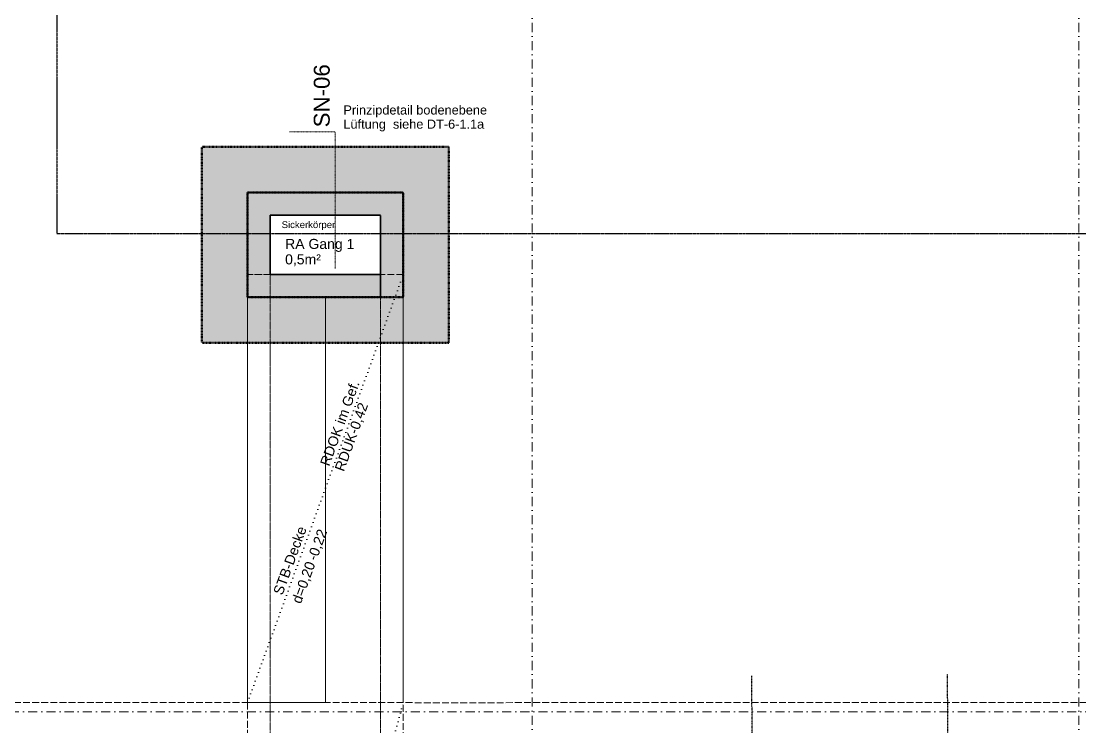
# Model space of a CAD drawing. Header units: millimetres. Extents: x 32522367 to 32638135, y 41424826 to 41540167.
# Drawn here: x 32565479 to 32577101, y 41456297 to 41464043 of the extents above; entities that cross this region are included whole.
import ezdxf
from ezdxf.enums import TextEntityAlignment as Align

# ---------------------------------------------------------------- set-up
doc = ezdxf.new("R2010")
doc.units = ezdxf.units.MM
for name, pattern in [('Achse', [0.2, 0.1, -0.05, 0, -0.05]), ('Punktlinie weit', [0.05, 0, -0.05]), ('Raster', [0.2, 0.1, -0.05, 0, -0.05]), ('Strichlinie eng', [0.1, 0.075, -0.025]), ('Strichlinie mittel', [0.15, 0.1, -0.05]), ('Strichlinie weit', [0.2, 0.15, -0.05]), ('Untersicht', [0.1, 0.075, -0.025])]:
    doc.linetypes.add(name, pattern=pattern)
for name, color, linetype in [('000 Achsraster Haupt', 251, 'Continuous'), ('110 Wand Aussen', 251, 'Continuous'), ('240 Unterdaemmung', 251, 'Continuous'), ('330 Dachaufbau', 251, 'Continuous'), ('955 Polierplan Beschriftung', 251, 'Continuous')]:
    doc.layers.add(name, color=color, linetype=linetype)
for name, color, linetype, lineweight in [('000 Achsraster Haupt_Stift_Nr__1', 251, 'Continuous', 13), ('110 Wand Aussen_Stift_Nr__24', 251, 'Continuous', 13), ('110 Wand Aussen_Stift_Nr__4', 251, 'Continuous', 35), ('110 Wand Aussen_Stift_Nr__76', 251, 'Continuous', 13), ('240 Unterdaemmung_Stift_Nr__6', 251, 'Continuous', 13), ('330 Dachaufbau_Stift_Nr__76', 251, 'Continuous', 13), ('681 Fluchtlinien_Stift_Nr__10', 251, 'Continuous', 25), ('710 Kanal_Stift_Nr__61', 251, 'Continuous', 25), ('720 Haustechnik Installation_Stift_Nr__121', 251, 'Continuous', 13), ('851 Marker Schnittführung Neben_Stift_Nr__1', 251, 'Continuous', 13), ('851 Marker Schnittführung Neben_Stift_Nr__2', 251, 'Continuous', 18), ('955 Polierplan Beschriftung_Stift_Nr__1', 251, 'Continuous', 13), ('958 Detail Beschriftung_Stift_Nr__154', 251, 'Continuous', 13), ('976 Präsentation Grafik 1_Stift_Nr__5', 251, 'Continuous', 50), ('976 Präsentation Grafik 1_Stift_Nr__94', 251, 'Continuous', 13)]:
    doc.layers.add(name, color=color, linetype=linetype, lineweight=lineweight)
doc.styles.add('ERSTELLTER_STIL_1', font='arial.ttf')

# ---------------------------------------------------------------- blocks, each defined once
blk = doc.blocks.new('Decke_47', base_point=(13.826, 4.852))
at = {"layer": '240 Unterdaemmung_Stift_Nr__6', "color": 7, "linetype": 'Strichlinie eng', "lineweight": 13, "flags": 128}
blk.add_lwpolyline([(13.826, 4.852), (18.24, 3.556), (18.573, 4.688), (20.492, 4.125), (20.159, 2.993), (29.879, 0.14), (30.048, 0.715), (31.967, 0.152), (31.798, -0.424), (32.998, -0.776), (33.167, -0.2), (35.086, -0.763), (34.917, -1.339), (37.987, -2.241), (38.59, -0.187), (41.89, -1.156), (41.327, -3.075), (42.354, -3.377), (42.314, -3.511), (43.044, -3.725), (43.137, -3.408), (44.269, -3.741), (44.353, -3.453), (45.888, -3.903), (45.711, -4.508), (53.464, -6.784), (53.633, -6.208), (55.552, -6.771), (55.383, -7.347), (57.58, -7.992), (57.749, -7.417), (59.668, -7.98), (59.499, -8.556), (62.14, -9.331), (63.914, -3.286), (52.154, 0.167), (50.244, 0.727), (27.158, 7.504), (25.249, 8.065), (15.601, 10.897)], close=True, dxfattribs=at)
blk = doc.blocks.new('Wand_547', base_point=(24.925, 1.281))
at = {"layer": '110 Wand Aussen_Stift_Nr__76', "color": 8, "linetype": 'Untersicht', "lineweight": 13, "flags": 128}
for points in [[(28.108, 12.124), (25.038, 1.665)], [(28.348, 12.053), (28.108, 12.124)], [(25.278, 1.595), (28.348, 12.053)], [(25.038, 1.665), (25.278, 1.595)]]:
    blk.add_lwpolyline(points, dxfattribs=at)
blk = doc.blocks.new('Wand_548', base_point=(23.764, 1.622))
at = {"layer": '110 Wand Aussen_Stift_Nr__76', "color": 8, "linetype": 'Untersicht', "lineweight": 13, "flags": 128}
for points in [[(26.707, 12.535), (23.637, 2.076)], [(23.877, 2.006), (26.947, 12.465)], [(26.947, 12.465), (26.707, 12.535)], [(23.637, 2.076), (23.877, 2.006)]]:
    blk.add_lwpolyline(points, dxfattribs=at)
blk = doc.blocks.new('Wand_549', base_point=(26.707, 12.535))
at = {"layer": '110 Wand Aussen_Stift_Nr__24', "linetype": 'Continuous', "lineweight": 13}
for points in [[(26.89, 13.159), (27.13, 13.088), (26.961, 13.398)], [(26.961, 13.398), (27.13, 13.088), (27.2, 13.328)], [(26.89, 13.159), (26.707, 12.535), (26.947, 12.465), (27.13, 13.088)], [(26.707, 12.535), (26.637, 12.295), (26.947, 12.465)], [(26.947, 12.465), (26.637, 12.295), (26.877, 12.225)]]:
    blk.add_hatch(color=92, dxfattribs=at).paths.add_polyline_path(points)
at = {"layer": '110 Wand Aussen_Stift_Nr__4', "color": 7, "linetype": 'Continuous', "lineweight": 35, "flags": 128}
for points in [[(26.961, 13.398), (26.637, 12.295)], [(26.961, 13.398), (27.2, 13.328)], [(26.947, 12.465), (27.13, 13.088)], [(26.637, 12.295), (26.877, 12.225)]]:
    blk.add_lwpolyline(points, dxfattribs=at)
blk = doc.blocks.new('Wand_550', base_point=(28.108, 12.124))
at = {"layer": '110 Wand Aussen_Stift_Nr__24', "linetype": 'Continuous', "lineweight": 13}
blk.add_hatch(color=92, dxfattribs=at).paths.add_polyline_path([(26.877, 12.225), (28.038, 11.884), (28.108, 12.124), (26.947, 12.465)])
at = {"layer": '110 Wand Aussen_Stift_Nr__4', "color": 7, "linetype": 'Continuous', "lineweight": 35, "flags": 128}
for points in [[(28.108, 12.124), (26.947, 12.465)], [(26.877, 12.225), (28.038, 11.884)]]:
    blk.add_lwpolyline(points, dxfattribs=at)
blk = doc.blocks.new('Wand_551', base_point=(28.291, 12.747))
at = {"layer": '110 Wand Aussen_Stift_Nr__24', "linetype": 'Continuous', "lineweight": 13}
for points in [[(28.361, 12.987), (27.2, 13.328), (27.13, 13.088), (28.291, 12.747)], [(28.361, 12.987), (28.291, 12.747), (28.601, 12.917)], [(28.291, 12.747), (28.531, 12.677), (28.601, 12.917)]]:
    blk.add_hatch(color=92, dxfattribs=at).paths.add_polyline_path(points)
at = {"layer": '110 Wand Aussen_Stift_Nr__4', "color": 7, "linetype": 'Continuous', "lineweight": 35, "flags": 128}
for points in [[(28.601, 12.917), (27.2, 13.328)], [(27.13, 13.088), (28.291, 12.747)], [(28.601, 12.917), (28.531, 12.677)]]:
    blk.add_lwpolyline(points, dxfattribs=at)
blk = doc.blocks.new('Wand_561', base_point=(28.277, 11.813))
at = {"layer": '110 Wand Aussen_Stift_Nr__4', "color": 7, "linetype": 'Continuous', "lineweight": 35}
for p, q in [((28.108, 12.124), (28.038, 11.884)), ((28.277, 11.813), (28.348, 12.053))]:
    blk.add_line(p, q, dxfattribs=at)
at = {"layer": '110 Wand Aussen_Stift_Nr__76', "color": 8, "linetype": 'Untersicht', "lineweight": 13, "flags": 128}
for points in [[(26.707, 12.535), (26.637, 12.295)], [(28.108, 12.124), (26.707, 12.535)], [(26.637, 12.295), (28.277, 11.813)], [(28.277, 11.813), (28.348, 12.053)]]:
    blk.add_lwpolyline(points, dxfattribs=at)
blk = doc.blocks.new('Wand_562', base_point=(28.038, 11.884))
at = {"layer": '110 Wand Aussen_Stift_Nr__24', "linetype": 'Continuous', "lineweight": 13}
for points in [[(28.291, 12.747), (28.108, 12.124), (28.348, 12.053), (28.531, 12.677)], [(28.348, 12.053), (28.108, 12.124), (28.038, 11.884), (28.277, 11.813)]]:
    blk.add_hatch(color=92, dxfattribs=at).paths.add_polyline_path(points)
at = {"layer": '110 Wand Aussen_Stift_Nr__4', "color": 7, "linetype": 'Continuous', "lineweight": 35}
for p, q in [((28.108, 12.124), (28.038, 11.884)), ((28.277, 11.813), (28.348, 12.053))]:
    blk.add_line(p, q, dxfattribs=at)
at = {"layer": '110 Wand Aussen_Stift_Nr__4', "color": 7, "linetype": 'Continuous', "lineweight": 35, "flags": 128}
for points in [[(28.291, 12.747), (28.108, 12.124)], [(28.348, 12.053), (28.531, 12.677)]]:
    blk.add_lwpolyline(points, dxfattribs=at)
at = {"layer": '110 Wand Aussen_Stift_Nr__76', "color": 8, "linetype": 'Untersicht', "lineweight": 13}
blk.add_line((28.038, 11.884), (28.277, 11.813), dxfattribs=at)
blk = doc.blocks.new('Dachfläche_13', base_point=(27.024, 7.544))
at = {"layer": '330 Dachaufbau_Stift_Nr__76', "color": 8, "linetype": 'Untersicht', "lineweight": 13, "flags": 128}
for points in [[(26.204, 7.785), (27.457, 12.054)], [(26.204, 7.785), (27.457, 12.054)], [(27.457, 12.054), (27.457, 12.054)], [(27.457, 12.054), (28.277, 11.813)], [(28.277, 11.813), (27.024, 7.544)], [(27.024, 7.544), (26.204, 7.785)], [(26.204, 7.785), (26.204, 7.785)]]:
    blk.add_lwpolyline(points, dxfattribs=at)
blk = doc.blocks.new('Dachfläche_14', base_point=(25.383, 8.026))
at = {"layer": '330 Dachaufbau_Stift_Nr__76', "color": 8, "linetype": 'Untersicht', "lineweight": 13, "flags": 128}
for points in [[(25.383, 8.026), (26.637, 12.295)], [(26.637, 12.295), (27.457, 12.054)], [(27.457, 12.054), (26.204, 7.785)], [(27.457, 12.054), (26.204, 7.785)], [(27.457, 12.054), (27.457, 12.054)], [(26.204, 7.785), (25.383, 8.026)], [(26.204, 7.785), (26.204, 7.785)]]:
    blk.add_lwpolyline(points, dxfattribs=at)
blk = doc.blocks.new('Etikett_364', base_point=(18.224, 3.613))
at = {"layer": '955 Polierplan Beschriftung_Stift_Nr__1', "color": 7, "linetype": 'Punktlinie weit', "lineweight": 13}
blk.add_line((23.637, 2.076), (27.024, 7.544), dxfattribs=at)
at = {"layer": '955 Polierplan Beschriftung_Stift_Nr__1', "color": 7, "lineweight": 13, "char_height": 0.11, "rotation": 58.2223, "line_spacing_factor": 0.929581, "style": 'ERSTELLTER_STIL_1'}
for s, insert, attachment_point in [('\\A1;{\\pql;\\fArial|b0|i0|c0|p0;\\W1.000000;RDOK\\fArial|b0|i0|c0|p0;\\W1.000000;\\fArial|b0|i0|c0|p0;\\W1.000000;-0,22\\fArial|b0|i0|c0|p0;\\W1.000000;\\A1{\\H.66x;\\S^  ;}\\fArial|b0|i0|c0|p0;\\W1.000000;\\fArial|b0|i0|c0|p0;\\W1.000000;\\P\\pql;\\fArial|b0|i0|c0|p0;\\W1.000000;RDUK\\fArial|b0|i0|c0|p0;\\W1.000000;\\fArial|b0|i0|c0|p0;\\W1.000000;-0,42\\fArial|b0|i0|c0|p0;\\W1.000000;\\A1{\\H.66x;\\S^  ;}\\fArial|b0|i0|c0|p0;\\W1.000000;\\fArial|b0|i0|c0|p0;\\W1.000000;}', (26.02, 5.915), 4), ('\\A1;{\\pqc;\\fArial|b0|i0|c0|p0;\\W1.000000;\\fArial|b0|i0|c0|p0;\\W1.000000;\\fArial|b0|i0|c0|p0;\\W1.000000;STB-Decke\\fArial|b0|i0|c0|p0;\\W1.000000;\\A1{\\H.66x;\\S^  ;}\\fArial|b0|i0|c0|p0;\\W1.000000;\\fArial|b0|i0|c0|p0;\\W1.000000;\\P\\pqc;\\fArial|b0|i0|c0|p0;\\W1.000000;d=\\fArial|b0|i0|c0|p0;\\W1.000000;\\fArial|b0|i0|c0|p0;\\W1.000000;0,20\\fArial|b0|i0|c0|p0;\\W1.000000;\\A1{\\H.66x;\\S^  ;}\\fArial|b0|i0|c0|p0;\\W1.000000;\\fArial|b0|i0|c0|p0;\\W1.000000;}', (25.004, 4.275), 5)]:
    blk.add_mtext(s, dxfattribs=dict(at, insert=insert, attachment_point=attachment_point))
blk = doc.blocks.new('Etikett_394', base_point=(19.971, 9.562))
at = {"layer": '955 Polierplan Beschriftung_Stift_Nr__1', "color": 7, "linetype": 'Punktlinie weit', "lineweight": 13}
blk.add_line((25.383, 8.026), (28.348, 12.053), dxfattribs=at)
at = {"layer": '955 Polierplan Beschriftung_Stift_Nr__1', "color": 7, "lineweight": 13, "char_height": 0.11, "rotation": 53.6448, "style": 'ERSTELLTER_STIL_1'}
for s, insert, attachment_point, line_spacing_factor in [('\\A1;{\\pql;\\fArial|b0|i0|c0|p0;\\W1.000000;\\fArial|b0|i0|c0|p0;\\W1.000000;\\fArial|b0|i0|c0|p0;\\W1.000000;RDOK im Gef.\\fArial|b0|i0|c0|p0;\\W1.000000;\\A1{\\H.66x;\\S^  ;}\\fArial|b0|i0|c0|p0;\\W1.000000;\\fArial|b0|i0|c0|p0;\\W1.000000;\\P\\pql;\\fArial|b0|i0|c0|p0;\\W1.000000;RDUK\\fArial|b0|i0|c0|p0;\\W1.000000;\\fArial|b0|i0|c0|p0;\\W1.000000;-0,42\\fArial|b0|i0|c0|p0;\\W1.000000;\\A1{\\H.66x;\\S^  ;}\\fArial|b0|i0|c0|p0;\\W1.000000;\\fArial|b0|i0|c0|p0;\\W1.000000;}', (27.01, 10.228), 4, 0.929581), ('\\A1;{\\pqc;\\fArial|b0|i0|c0|p0;\\W1.000000;\\fArial|b0|i0|c0|p0;\\W1.000000;\\fArial|b0|i0|c0|p0;\\W1.000000;STB-Decke\\fArial|b0|i0|c0|p0;\\W1.000000;\\A1{\\H.66x;\\S^  ;}\\fArial|b0|i0|c0|p0;\\W1.000000;\\fArial|b0|i0|c0|p0;\\W1.000000;\\P\\pqc;\\fArial|b0|i0|c0|p0;\\W1.000000;d=\\fArial|b0|i0|c0|p0;\\W1.000000;\\fArial|b0|i0|c0|p0;\\W1.000000;0,20\\fArial|b0|i0|c0|p0;\\W1.000000;\\A1{\\H.66x;\\S^  ;}\\fArial|b0|i0|c0|p0;\\W1.000000;\\fArial|b0|i0|c0|p0;\\W1.000000;-0,22}', (26.38, 9.327), 5, 1.213526)]:
    blk.add_mtext(s, dxfattribs=dict(at, insert=insert, attachment_point=attachment_point, line_spacing_factor=line_spacing_factor))
blk = doc.blocks.new('Standard-Rastermarker_12')
at = {"layer": '000 Achsraster Haupt_Stift_Nr__1', "color": 7, "linetype": 'Raster', "lineweight": 13}
blk.add_line((1, 0), (34.795, 0), dxfattribs=at)
at = {"layer": '000 Achsraster Haupt_Stift_Nr__1', "color": 7, "lineweight": 13, "style": 'ERSTELLTER_STIL_1'}
for tag, p in [('AC_MarkerText_1_0', (-0.359, -0.034)), ('AC_MarkerText_1_1', (35.936, -0.034))]:
    blk.add_attdef(tag, text='', height=0.15, rotation=90, dxfattribs=at).set_placement(p, align=Align.TOP_CENTER)
blk = doc.blocks.new('Standard-Rastermarker_13')
at = {"layer": '000 Achsraster Haupt_Stift_Nr__1', "color": 7, "linetype": 'Raster', "lineweight": 13}
blk.add_line((1, 0), (34.795, 0), dxfattribs=at)
at = {"layer": '000 Achsraster Haupt_Stift_Nr__1', "color": 7, "lineweight": 13, "style": 'ERSTELLTER_STIL_1'}
for tag, p in [('AC_MarkerText_1_0', (-0.359, -0.034)), ('AC_MarkerText_1_1', (35.936, -0.034))]:
    blk.add_attdef(tag, text='', height=0.15, rotation=90, dxfattribs=at).set_placement(p, align=Align.TOP_CENTER)
blk = doc.blocks.new('Standard-Rastermarker_20')
at = {"layer": '000 Achsraster Haupt_Stift_Nr__1', "color": 7, "linetype": 'Raster', "lineweight": 13}
blk.add_line((1, 0), (91.413, 0), dxfattribs=at)
at = {"layer": '000 Achsraster Haupt_Stift_Nr__1', "color": 7, "lineweight": 13, "style": 'ERSTELLTER_STIL_1'}
for tag, p in [('AC_MarkerText_1_0', (-0.25, 0.075)), ('AC_MarkerText_1_1', (92.663, 0.075))]:
    blk.add_attdef(tag, text='', height=0.15, dxfattribs=at).set_placement(p, align=Align.TOP_CENTER)

msp = doc.modelspace()

# ---------------------------------------------------------------- hatches: boundary and pattern name
at = {"layer": '976 Präsentation Grafik 1_Stift_Nr__94', "linetype": 'Continuous', "lineweight": 13}
h = msp.add_hatch(color=9, dxfattribs=at)
h.paths.add_polyline_path([(32567463.759, 41462662.503), (32567463.77, 41460512.024), (32570173.771, 41460512.038), (32570173.76, 41462662.517)])
h.paths.add_polyline_path([(32567963.762, 41462162.505), (32567963.767, 41461012.505), (32569673.768, 41461012.514), (32569673.762, 41462162.514)], flags=16)

# ---------------------------------------------------------------- linework, layer by layer
at = {"layer": '681 Fluchtlinien_Stift_Nr__10', "color": 1, "linetype": 'Strichlinie weit', "lineweight": 25}
msp.add_lwpolyline([(32545868.865, 41441712.417), (32545868.431, 41527613.435), (32593380.819, 41527613.674), (32593380.92, 41507613.674), (32565868.532, 41507613.536), (32565868.764, 41461712.518), (32607781.152, 41461712.73), (32607781.069, 41478013.747), (32627781.069, 41478013.848), (32627781.253, 41441712.831)], close=True, dxfattribs=at)
msp.add_lwpolyline([(32587378.534, 41507613.644), (32565868.532, 41507613.536), (32565868.764, 41461712.518), (32587378.762, 41461712.627)], dxfattribs=at)
at = {"layer": '710 Kanal_Stift_Nr__61', "color": 5, "linetype": 'Achse', "lineweight": 25}
for p, q in [((32573554.101, 41451120.376), (32573498.777, 41456855.388)), ((32575698.81, 41451213.817), (32575647.741, 41456874.139))]:
    msp.add_line(p, q, dxfattribs=at)
at = {"layer": '720 Haustechnik Installation_Stift_Nr__121', "color": 1, "linetype": 'Strichlinie eng', "lineweight": 13, "true_color": 0xe60000}
msp.add_lwpolyline([(32568213.766, 41461262.507), (32569423.767, 41461262.513), (32569423.822, 41450362.536), (32568213.821, 41450362.53)], close=True, dxfattribs=at)
at = {"layer": '851 Marker Schnittführung Neben_Stift_Nr__2', "color": 7, "linetype": 'Achse', "lineweight": 18}
msp.add_lwpolyline([(32568425.972, 41462827.773), (32568925.972, 41462827.776), (32568925.979, 41461327.776)], dxfattribs=at)
at = {"layer": '976 Präsentation Grafik 1_Stift_Nr__5', "color": 7, "linetype": 'Strichlinie mittel', "lineweight": 50, "flags": 128}
for points in [[(32567463.759, 41462662.503), (32567463.77, 41460512.024), (32570173.771, 41460512.038), (32570173.76, 41462662.517)], [(32567963.762, 41462162.505), (32567963.767, 41461012.505), (32569673.768, 41461012.514), (32569673.762, 41462162.514)]]:
    msp.add_lwpolyline(points, close=True, dxfattribs=at)

# ---------------------------------------------------------------- block references
at = {"layer": '000 Achsraster Haupt', "color": 7, "linetype": 'Continuous', "lineweight": 18, "xscale": 999.9999999999995, "yscale": 999.9999999999995, "zscale": 999.9999999999995}
for name, p, rotation in [('Standard-Rastermarker_12', (32571088.74, 41466424.011), 270.0002901272617), ('Standard-Rastermarker_13', (32577088.74, 41466424.042), 270.0002901272617), ('Standard-Rastermarker_20', (32539942.756, 41456462.383), 0.0002901272618044)]:
    msp.add_blockref(name, p, dxfattribs=dict(at, rotation=rotation))
at = {"layer": '110 Wand Aussen', "color": 7, "lineweight": 35, "xscale": 1000, "yscale": 1000, "zscale": 1000, "rotation": 16.36019999999994}
for name, p in [('Wand_551', (32569423.763, 41461912.513)), ('Wand_549', (32567963.766, 41461262.505)), ('Wand_562', (32569423.768, 41461012.513)), ('Wand_561', (32569673.768, 41461012.514)), ('Wand_550', (32569423.767, 41461262.513)), ('Wand_548', (32568213.823, 41449962.53)), ('Wand_547', (32569423.824, 41449962.536))]:
    msp.add_blockref(name, p, dxfattribs=at)
at = {"layer": '240 Unterdaemmung', "color": 7, "linetype": 'Strichlinie eng', "lineweight": 13, "xscale": 1000, "yscale": 1000, "zscale": 1000, "rotation": 16.36019999999994}
msp.add_blockref('Decke_47', (32557768.822, 41450262.477), dxfattribs=at)
at = {"layer": '330 Dachaufbau', "color": 7, "linetype": 'Strichlinie eng', "lineweight": 13, "xscale": 1000, "yscale": 1000, "zscale": 1000, "rotation": 16.36019999999994}
for name, p in [('Dachfläche_14', (32567963.79, 41456563.106)), ('Dachfläche_13', (32569673.791, 41456563.114))]:
    msp.add_blockref(name, p, dxfattribs=at)
at = {"layer": '955 Polierplan Beschriftung', "color": 7, "linetype": 'Continuous', "lineweight": 13, "xscale": 1000, "yscale": 1000, "zscale": 1000, "rotation": 16.36019999999994}
for name, p in [('Etikett_394', (32562337.682, 41456512.768)), ('Etikett_364', (32562337.713, 41450312.191))]:
    msp.add_blockref(name, p, dxfattribs=at)

# ---------------------------------------------------------------- texts
at = {"layer": '720 Haustechnik Installation_Stift_Nr__121', "color": 1, "linetype": 'Continuous', "lineweight": 13, "true_color": 0xe60000, "insert": (32568376.53, 41461653.137), "char_height": 110, "attachment_point": 1, "rotation": 0.0002849, "line_spacing_factor": 0.925202, "style": 'ERSTELLTER_STIL_1'}
msp.add_mtext('\\A1;{\\pql;\\fArial|b0|i0|c0|p0;\\W1.000000;RA Gang\\fArial|b0|i0|c0|p0;\\W1.000000; 1\\fArial|b0|i0|c0|p0;\\W1.000000; \\P\\pql;\\fArial|b0|i0|c0|p0;\\W1.000000;0,5m²}', dxfattribs=at)
at = {"layer": '851 Marker Schnittführung Neben_Stift_Nr__1', "color": 7, "linetype": 'Continuous', "lineweight": 13, "insert": (32568690.971, 41462877.775), "char_height": 175, "attachment_point": 1, "rotation": 90.0002892, "style": 'ERSTELLTER_STIL_1'}
msp.add_mtext('\\A1;{\\pql;\\fArial|b0|i0|c0|p0;\\W1.000000;S\\fArial|b0|i0|c0|p0;\\W1.000000;N\\fArial|b0|i0|c0|p0;\\W1.000000;-0\\fArial|b0|i0|c0|p0;\\W1.000000;6}', dxfattribs=at)
at = {"layer": '955 Polierplan Beschriftung_Stift_Nr__1', "color": 7, "linetype": 'Continuous', "lineweight": 13, "insert": (32568632.666, 41461846.8), "char_height": 75, "attachment_point": 2, "rotation": 0.0002892, "style": 'ERSTELLTER_STIL_1'}
msp.add_mtext('\\A1;{\\pqc;\\fArial|b0|i0|c0|p0;\\W1.000000;Sickerkörper }', dxfattribs=at)
at = {"layer": '958 Detail Beschriftung_Stift_Nr__154', "color": 142, "linetype": 'Continuous', "lineweight": 13, "true_color": 0x00adcd, "insert": (32569016.652, 41463118.331), "char_height": 100, "attachment_point": 1, "rotation": 0.0002892, "line_spacing_factor": 0.930913, "style": 'ERSTELLTER_STIL_1'}
msp.add_mtext('\\A1;{\\pql;\\fArial|b0|i0|c0|p0;\\W1.000000;Prinzipdetail bodenebene\\P\\pql;\\fArial|b0|i0|c0|p0;\\W1.000000;Lüftung  siehe DT-6-1.1\\fArial|b0|i0|c0|p0;\\W1.000000;a}', dxfattribs=at)

doc.saveas('drawing.dxf')
